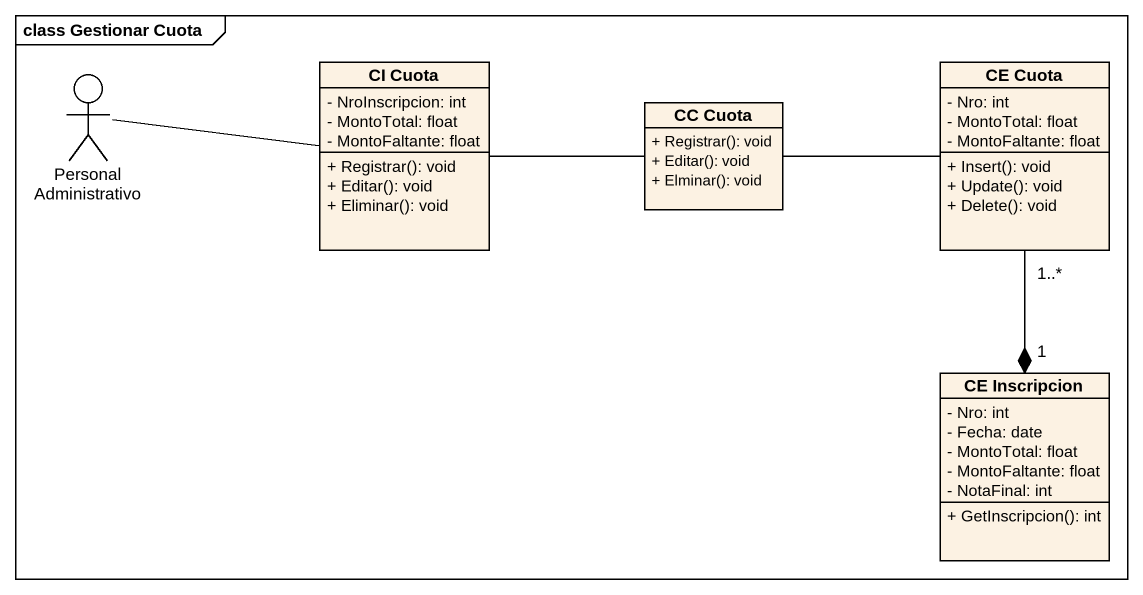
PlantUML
@startuml
mainframe class Gestionar Cuota
allowmixing
hide circle
hide empty members
skinparam classAttributeIconSize 0
actor "Personal Administrativo" as Personal_Administrativo
class "CI Cuota" as CI_Cuota {
  - NroInscripcion: int
  - MontoTotal: float
  - MontoFaltante: float
  + Registrar(): void
  + Editar(): void
  + Eliminar(): void
}
class "CE Cuota" as CE_Cuota {
  - Nro: int
  - MontoTotal: float
  - MontoFaltante: float
  + Insert(): void
  + Update(): void
  + Delete(): void
}
class "CC Cuota" as CC_Cuota {
  + Registrar(): void
  + Editar(): void
  + Elminar(): void
}
class "CE Inscripcion" as CE_Inscripcion {
  - Nro: int
  - Fecha: date
  - MontoTotal: float
  - MontoFaltante: float
  - NotaFinal: int
  + GetInscripcion(): int
}
Personal_Administrativo -right- CI_Cuota
CI_Cuota -right- CC_Cuota
CE_Cuota "1..*" --* "1" CE_Inscripcion
CC_Cuota -right- CE_Cuota
@enduml
